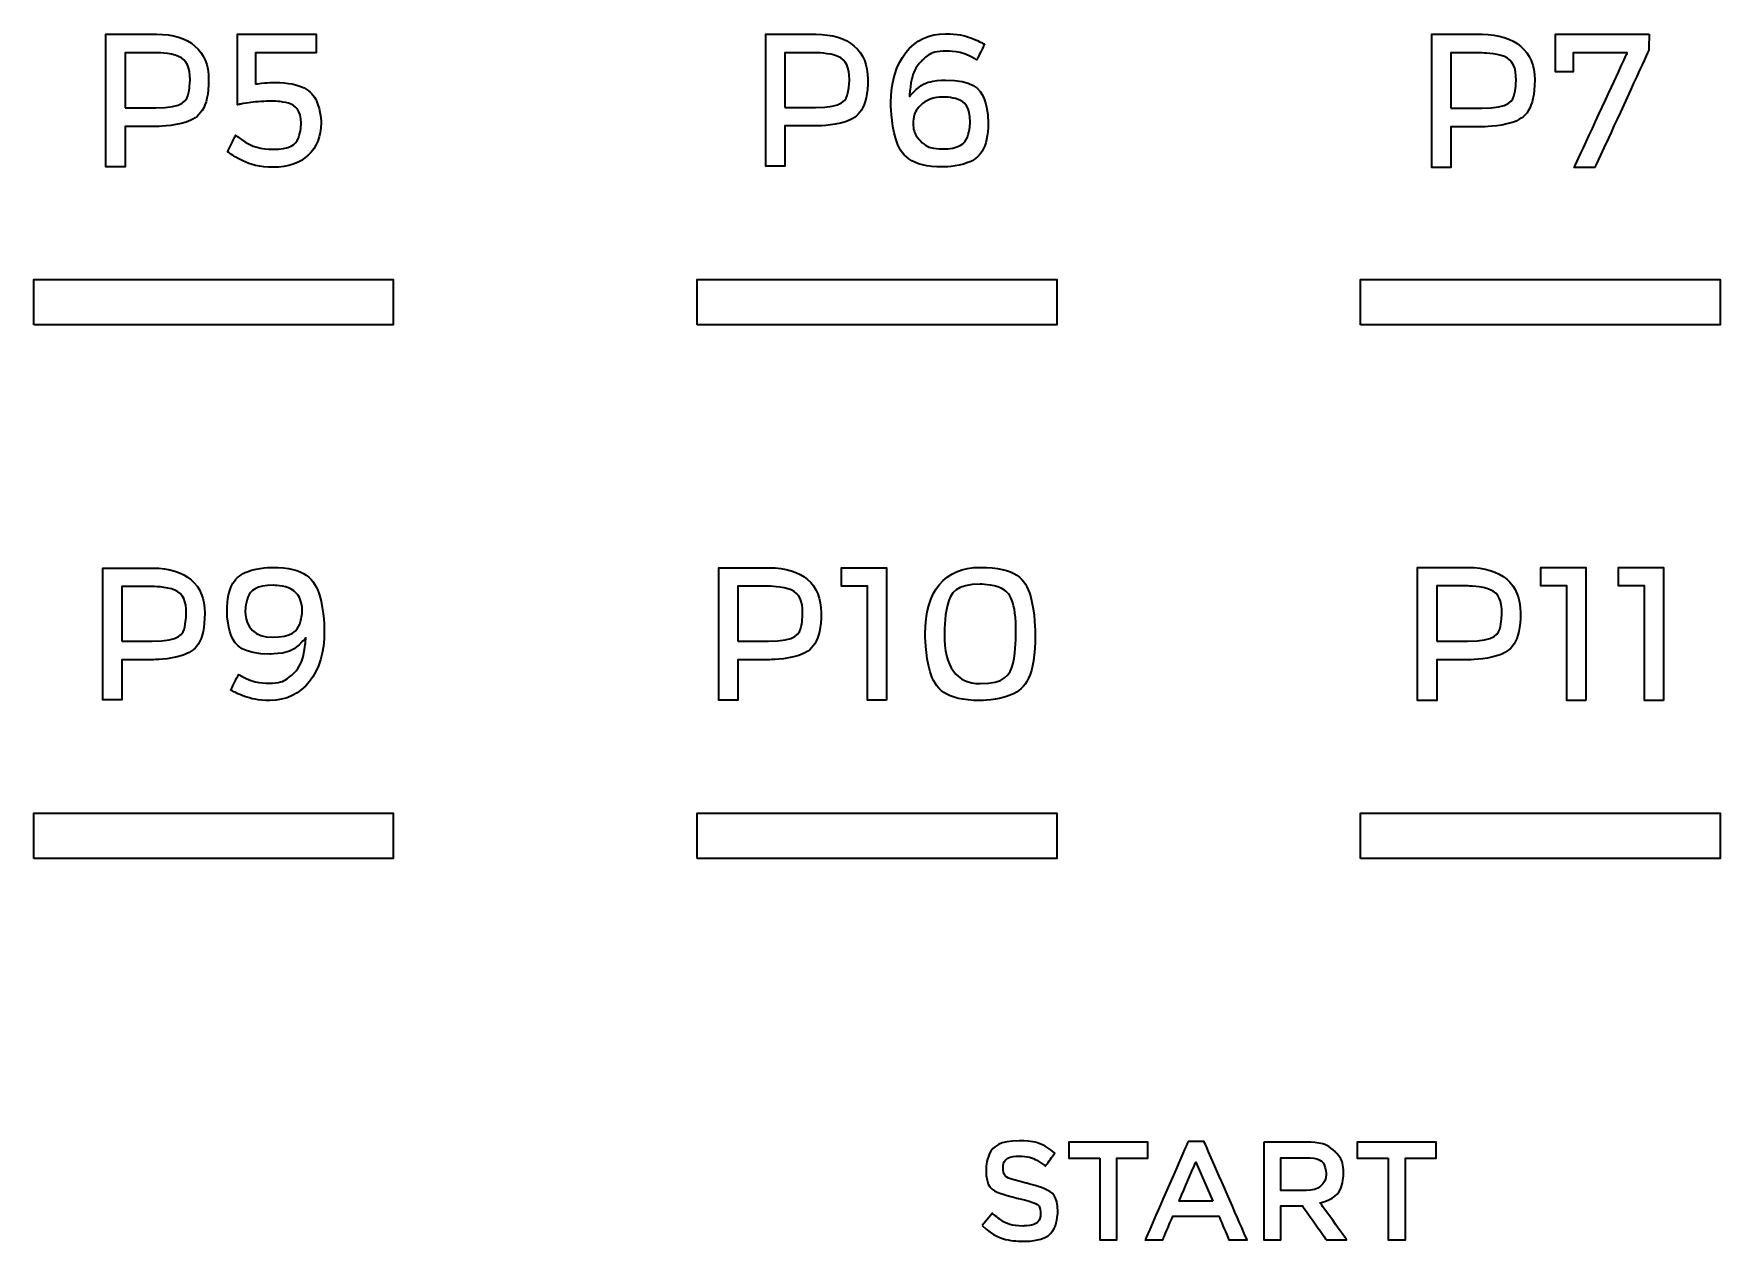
# Model space of a CAD drawing. Extents: x 6336 to 10269, y -393 to 3371.
# Drawn here: x 9076.02 to 9120.57, y 2069.08 to 2100.97 of the extents above; entities that cross this region are included whole.
import ezdxf

# ---------------------------------------------------------------- set-up
doc = ezdxf.new("R2010")
doc.units = 0
doc.header["$LTSCALE"] = 5
doc.layers.add('1', color=7, linetype='CONTINUOUS', true_color=0xffffff)

msp = doc.modelspace()

# ---------------------------------------------------------------- linework, layer by layer
at = {"layer": '1', "color": 7, "linetype": 'Continuous', "lineweight": 35}
for points, knots in [([(9080.638, 2099.766), (9080.638, 2100.527), (9080.134, 2100.963), (9079.256, 2100.963), (9079.256, 2100.963), (9079.256, 2100.963), (9077.924, 2100.963), (9077.924, 2100.963), (9077.924, 2100.963), (9077.924, 2100.963), (9077.924, 2097.456), (9077.924, 2097.456), (9077.924, 2097.456), (9077.924, 2097.456), (9078.43, 2097.456), (9078.43, 2097.456), (9078.43, 2097.456), (9078.43, 2097.456), (9078.43, 2098.526), (9078.43, 2098.526), (9078.43, 2098.526), (9078.43, 2098.526), (9079.256, 2098.526), (9079.256, 2098.526), (9079.256, 2098.526), (9080.134, 2098.526), (9080.638, 2098.978), (9080.638, 2099.766)], [0, 0, 0, 0, 0.125, 0.125, 0.125, 0.1875, 0.25, 0.25, 0.25, 0.3125, 0.375, 0.375, 0.375, 0.4375, 0.5, 0.5, 0.5, 0.5625, 0.625, 0.625, 0.625, 0.6875, 0.75, 0.75, 0.75, 0.875, 1, 1, 1, 1]), ([(9082.355, 2097.446), (9083.117, 2097.446), (9083.61, 2097.908), (9083.61, 2098.623), (9083.61, 2098.623), (9083.61, 2099.249), (9083.106, 2099.685), (9082.385, 2099.685), (9082.385, 2099.685), (9082.259, 2099.685), (9082.086, 2099.674), (9081.932, 2099.654), (9081.932, 2099.654), (9081.932, 2099.654), (9081.873, 2099.647), (9081.873, 2099.647), (9081.873, 2099.647), (9081.873, 2099.647), (9081.873, 2100.472), (9081.873, 2100.472), (9081.873, 2100.472), (9081.873, 2100.472), (9083.48, 2100.472), (9083.48, 2100.472), (9083.48, 2100.472), (9083.48, 2100.472), (9083.48, 2100.963), (9083.48, 2100.963), (9083.48, 2100.963), (9083.48, 2100.963), (9081.396, 2100.963), (9081.396, 2100.963), (9081.396, 2100.963), (9081.396, 2100.963), (9081.396, 2099.099), (9081.396, 2099.099), (9081.396, 2099.099), (9081.396, 2099.099), (9081.466, 2099.113), (9081.466, 2099.113), (9081.466, 2099.113), (9081.708, 2099.161), (9082.113, 2099.194), (9082.326, 2099.194), (9082.326, 2099.194), (9082.791, 2099.194), (9083.08, 2098.966), (9083.08, 2098.6), (9083.08, 2098.6), (9083.08, 2098.176), (9082.795, 2097.923), (9082.317, 2097.923), (9082.317, 2097.923), (9082.022, 2097.923), (9081.674, 2098.048), (9081.408, 2098.25), (9081.408, 2098.25), (9081.408, 2098.25), (9081.351, 2098.294), (9081.351, 2098.294), (9081.351, 2098.294), (9081.351, 2098.294), (9081.137, 2097.854), (9081.137, 2097.854), (9081.137, 2097.854), (9081.137, 2097.854), (9081.179, 2097.825), (9081.179, 2097.825), (9081.179, 2097.825), (9081.509, 2097.595), (9081.97, 2097.446), (9082.355, 2097.446)], [0, 0, 0, 0, 0.052632, 0.052632, 0.052632, 0.078947, 0.105263, 0.105263, 0.105263, 0.131579, 0.157895, 0.157895, 0.157895, 0.184211, 0.210526, 0.210526, 0.210526, 0.236842, 0.263158, 0.263158, 0.263158, 0.289474, 0.315789, 0.315789, 0.315789, 0.342105, 0.368421, 0.368421, 0.368421, 0.394737, 0.421053, 0.421053, 0.421053, 0.447368, 0.473684, 0.473684, 0.473684, 0.5, 0.526316, 0.526316, 0.526316, 0.552632, 0.578947, 0.578947, 0.578947, 0.605263, 0.631579, 0.631579, 0.631579, 0.657895, 0.684211, 0.684211, 0.684211, 0.710526, 0.736842, 0.736842, 0.736842, 0.763158, 0.789474, 0.789474, 0.789474, 0.815789, 0.842105, 0.842105, 0.842105, 0.868421, 0.894737, 0.894737, 0.894737, 0.947368, 1, 1, 1, 1]), ([(9098.053, 2099.77), (9098.053, 2100.526), (9097.554, 2100.96), (9096.681, 2100.96), (9096.681, 2100.96), (9096.681, 2100.96), (9095.358, 2100.96), (9095.358, 2100.96), (9095.358, 2100.96), (9095.358, 2100.96), (9095.358, 2097.476), (9095.358, 2097.476), (9095.358, 2097.476), (9095.358, 2097.476), (9095.861, 2097.476), (9095.861, 2097.476), (9095.861, 2097.476), (9095.861, 2097.476), (9095.861, 2098.539), (9095.861, 2098.539), (9095.861, 2098.539), (9095.861, 2098.539), (9096.681, 2098.539), (9096.681, 2098.539), (9096.681, 2098.539), (9097.554, 2098.539), (9098.053, 2098.988), (9098.053, 2099.77)], [0, 0, 0, 0, 0.125, 0.125, 0.125, 0.1875, 0.25, 0.25, 0.25, 0.3125, 0.375, 0.375, 0.375, 0.4375, 0.5, 0.5, 0.5, 0.5625, 0.625, 0.625, 0.625, 0.6875, 0.75, 0.75, 0.75, 0.875, 1, 1, 1, 1]), ([(9100.106, 2100.974), (9099.229, 2100.974), (9098.662, 2100.256), (9098.662, 2099.145), (9098.662, 2099.145), (9098.662, 2098.088), (9099.175, 2097.456), (9100.034, 2097.456), (9100.034, 2097.456), (9100.762, 2097.456), (9101.232, 2097.917), (9101.232, 2098.631), (9101.232, 2098.631), (9101.232, 2099.319), (9100.8, 2099.747), (9100.106, 2099.747), (9100.106, 2099.747), (9099.752, 2099.747), (9099.458, 2099.637), (9099.256, 2099.428), (9099.256, 2099.428), (9099.256, 2099.428), (9099.151, 2099.32), (9099.151, 2099.32), (9099.151, 2099.32), (9099.151, 2099.32), (9099.165, 2099.47), (9099.165, 2099.47), (9099.165, 2099.47), (9099.196, 2099.803), (9099.301, 2100.073), (9099.468, 2100.252), (9099.468, 2100.252), (9099.633, 2100.426), (9099.856, 2100.514), (9100.13, 2100.514), (9100.13, 2100.514), (9100.38, 2100.514), (9100.665, 2100.438), (9100.875, 2100.315), (9100.875, 2100.315), (9100.875, 2100.315), (9100.929, 2100.284), (9100.929, 2100.284), (9100.929, 2100.284), (9100.929, 2100.284), (9101.136, 2100.7), (9101.136, 2100.7), (9101.136, 2100.7), (9101.136, 2100.7), (9101.085, 2100.726), (9101.085, 2100.726), (9101.085, 2100.726), (9100.799, 2100.877), (9100.414, 2100.974), (9100.106, 2100.974)], [0, 0, 0, 0, 0.066667, 0.066667, 0.066667, 0.1, 0.133333, 0.133333, 0.133333, 0.166667, 0.2, 0.2, 0.2, 0.233333, 0.266667, 0.266667, 0.266667, 0.3, 0.333333, 0.333333, 0.333333, 0.366667, 0.4, 0.4, 0.4, 0.433333, 0.466667, 0.466667, 0.466667, 0.5, 0.533333, 0.533333, 0.533333, 0.566667, 0.6, 0.6, 0.6, 0.633333, 0.666667, 0.666667, 0.666667, 0.7, 0.733333, 0.733333, 0.733333, 0.766667, 0.8, 0.8, 0.8, 0.833333, 0.866667, 0.866667, 0.866667, 0.933333, 1, 1, 1, 1]), ([(9115.67, 2099.758), (9115.67, 2100.51), (9115.153, 2100.959), (9114.285, 2100.959), (9114.285, 2100.959), (9114.285, 2100.959), (9112.949, 2100.959), (9112.949, 2100.959), (9112.949, 2100.959), (9112.949, 2100.959), (9112.949, 2097.442), (9112.949, 2097.442), (9112.949, 2097.442), (9112.949, 2097.442), (9113.456, 2097.442), (9113.456, 2097.442), (9113.456, 2097.442), (9113.456, 2097.442), (9113.456, 2098.515), (9113.456, 2098.515), (9113.456, 2098.515), (9113.456, 2098.515), (9114.285, 2098.515), (9114.285, 2098.515), (9114.285, 2098.515), (9115.165, 2098.515), (9115.67, 2098.968), (9115.67, 2099.758)], [0, 0, 0, 0, 0.125, 0.125, 0.125, 0.1875, 0.25, 0.25, 0.25, 0.3125, 0.375, 0.375, 0.375, 0.4375, 0.5, 0.5, 0.5, 0.5625, 0.625, 0.625, 0.625, 0.6875, 0.75, 0.75, 0.75, 0.875, 1, 1, 1, 1]), ([(9118.694, 2100.959), (9118.694, 2100.959), (9116.217, 2100.959), (9116.217, 2100.959), (9116.217, 2100.959), (9116.217, 2100.959), (9116.217, 2099.971), (9116.217, 2099.971), (9116.217, 2099.971), (9116.217, 2099.971), (9116.685, 2099.971), (9116.685, 2099.971), (9116.685, 2099.971), (9116.685, 2099.971), (9116.685, 2100.466), (9116.685, 2100.466), (9116.685, 2100.466), (9116.685, 2100.466), (9118.115, 2100.466), (9118.115, 2100.466), (9118.115, 2100.466), (9118.115, 2100.466), (9116.717, 2097.442), (9116.717, 2097.442), (9116.717, 2097.442), (9116.717, 2097.442), (9117.261, 2097.442), (9117.261, 2097.442), (9117.261, 2097.442), (9117.261, 2097.442), (9118.685, 2100.539), (9118.685, 2100.539), (9118.685, 2100.539), (9118.685, 2100.539), (9118.694, 2100.959), (9118.694, 2100.959)], [0, 0, 0, 0, 0.1, 0.1, 0.1, 0.15, 0.2, 0.2, 0.2, 0.25, 0.3, 0.3, 0.3, 0.35, 0.4, 0.4, 0.4, 0.45, 0.5, 0.5, 0.5, 0.55, 0.6, 0.6, 0.6, 0.65, 0.7, 0.7, 0.7, 0.75, 0.8, 0.8, 0.8, 0.9, 1, 1, 1, 1]), ([(9078.43, 2099.017), (9078.43, 2099.017), (9078.43, 2100.472), (9078.43, 2100.472), (9078.43, 2100.472), (9078.43, 2100.472), (9079.242, 2100.472), (9079.242, 2100.472), (9079.242, 2100.472), (9079.989, 2100.472), (9080.146, 2100.083), (9080.146, 2099.757), (9080.146, 2099.757), (9080.146, 2099.419), (9079.989, 2099.017), (9079.242, 2099.017), (9079.242, 2099.017), (9079.242, 2099.017), (9078.43, 2099.017), (9078.43, 2099.017)], [0, 0, 0, 0, 0.166667, 0.166667, 0.166667, 0.25, 0.333333, 0.333333, 0.333333, 0.416667, 0.5, 0.5, 0.5, 0.583333, 0.666667, 0.666667, 0.666667, 0.833333, 1, 1, 1, 1]), ([(9095.861, 2099.026), (9095.861, 2099.026), (9095.861, 2100.471), (9095.861, 2100.471), (9095.861, 2100.471), (9095.861, 2100.471), (9096.667, 2100.471), (9096.667, 2100.471), (9096.667, 2100.471), (9097.409, 2100.471), (9097.565, 2100.084), (9097.565, 2099.76), (9097.565, 2099.76), (9097.565, 2099.425), (9097.409, 2099.026), (9096.667, 2099.026), (9096.667, 2099.026), (9096.667, 2099.026), (9095.861, 2099.026), (9095.861, 2099.026)], [0, 0, 0, 0, 0.166667, 0.166667, 0.166667, 0.25, 0.333333, 0.333333, 0.333333, 0.416667, 0.5, 0.5, 0.5, 0.583333, 0.666667, 0.666667, 0.666667, 0.833333, 1, 1, 1, 1]), ([(9113.456, 2099.007), (9113.456, 2099.007), (9113.456, 2100.466), (9113.456, 2100.466), (9113.456, 2100.466), (9113.456, 2100.466), (9114.27, 2100.466), (9114.27, 2100.466), (9114.27, 2100.466), (9115.02, 2100.466), (9115.178, 2100.076), (9115.178, 2099.748), (9115.178, 2099.748), (9115.178, 2099.41), (9115.02, 2099.007), (9114.27, 2099.007), (9114.27, 2099.007), (9114.27, 2099.007), (9113.456, 2099.007), (9113.456, 2099.007)], [0, 0, 0, 0, 0.166667, 0.166667, 0.166667, 0.25, 0.333333, 0.333333, 0.333333, 0.416667, 0.5, 0.5, 0.5, 0.583333, 0.666667, 0.666667, 0.666667, 0.833333, 1, 1, 1, 1]), ([(9099.44, 2099.077), (9099.584, 2099.222), (9099.796, 2099.303), (9100.038, 2099.303), (9100.038, 2099.303), (9100.48, 2099.303), (9100.754, 2099.047), (9100.754, 2098.635), (9100.754, 2098.635), (9100.754, 2098.2), (9100.469, 2097.931), (9100.01, 2097.931), (9100.01, 2097.931), (9099.775, 2097.931), (9099.578, 2098.005), (9099.441, 2098.144), (9099.441, 2098.144), (9099.32, 2098.268), (9099.249, 2098.441), (9099.251, 2098.609), (9099.251, 2098.609), (9099.249, 2098.785), (9099.316, 2098.952), (9099.44, 2099.077)], [0, 0, 0, 0, 0.142857, 0.142857, 0.142857, 0.214286, 0.285714, 0.285714, 0.285714, 0.357143, 0.428571, 0.428571, 0.428571, 0.5, 0.571429, 0.571429, 0.571429, 0.642857, 0.714286, 0.714286, 0.714286, 0.857143, 1, 1, 1, 1]), ([(9076.017, 2093.284), (9076.017, 2093.284), (9085.517, 2093.284), (9085.517, 2093.284), (9085.517, 2093.284), (9085.517, 2093.284), (9085.517, 2094.484), (9085.517, 2094.484), (9085.517, 2094.484), (9085.517, 2094.484), (9076.017, 2094.484), (9076.017, 2094.484), (9076.017, 2094.484), (9076.017, 2094.484), (9076.017, 2093.284), (9076.017, 2093.284)], [0, 0, 0, 0, 0.2, 0.2, 0.2, 0.3, 0.4, 0.4, 0.4, 0.5, 0.6, 0.6, 0.6, 0.8, 1, 1, 1, 1]), ([(9076.017, 2093.284), (9076.017, 2093.284), (9085.517, 2093.284), (9085.517, 2093.284), (9085.517, 2093.284), (9085.517, 2093.284), (9085.517, 2094.484), (9085.517, 2094.484), (9085.517, 2094.484), (9085.517, 2094.484), (9076.017, 2094.484), (9076.017, 2094.484), (9076.017, 2094.484), (9076.017, 2094.484), (9076.017, 2093.284), (9076.017, 2093.284)], [0, 0, 0, 0, 0.2, 0.2, 0.2, 0.3, 0.4, 0.4, 0.4, 0.5, 0.6, 0.6, 0.6, 0.8, 1, 1, 1, 1]), ([(9093.545, 2093.284), (9093.545, 2093.284), (9103.045, 2093.284), (9103.045, 2093.284), (9103.045, 2093.284), (9103.045, 2093.284), (9103.045, 2094.484), (9103.045, 2094.484), (9103.045, 2094.484), (9103.045, 2094.484), (9093.545, 2094.484), (9093.545, 2094.484), (9093.545, 2094.484), (9093.545, 2094.484), (9093.545, 2093.284), (9093.545, 2093.284)], [0, 0, 0, 0, 0.2, 0.2, 0.2, 0.3, 0.4, 0.4, 0.4, 0.5, 0.6, 0.6, 0.6, 0.8, 1, 1, 1, 1]), ([(9093.545, 2093.284), (9093.545, 2093.284), (9103.045, 2093.284), (9103.045, 2093.284), (9103.045, 2093.284), (9103.045, 2093.284), (9103.045, 2094.484), (9103.045, 2094.484), (9103.045, 2094.484), (9103.045, 2094.484), (9093.545, 2094.484), (9093.545, 2094.484), (9093.545, 2094.484), (9093.545, 2094.484), (9093.545, 2093.284), (9093.545, 2093.284)], [0, 0, 0, 0, 0.2, 0.2, 0.2, 0.3, 0.4, 0.4, 0.4, 0.5, 0.6, 0.6, 0.6, 0.8, 1, 1, 1, 1]), ([(9111.072, 2093.284), (9111.072, 2093.284), (9120.573, 2093.284), (9120.573, 2093.284), (9120.573, 2093.284), (9120.573, 2093.284), (9120.573, 2094.484), (9120.573, 2094.484), (9120.573, 2094.484), (9120.573, 2094.484), (9111.072, 2094.484), (9111.072, 2094.484), (9111.072, 2094.484), (9111.072, 2094.484), (9111.072, 2093.284), (9111.072, 2093.284)], [0, 0, 0, 0, 0.2, 0.2, 0.2, 0.3, 0.4, 0.4, 0.4, 0.5, 0.6, 0.6, 0.6, 0.8, 1, 1, 1, 1]), ([(9111.072, 2093.284), (9111.072, 2093.284), (9120.573, 2093.284), (9120.573, 2093.284), (9120.573, 2093.284), (9120.573, 2093.284), (9120.573, 2094.484), (9120.573, 2094.484), (9120.573, 2094.484), (9120.573, 2094.484), (9111.072, 2094.484), (9111.072, 2094.484), (9111.072, 2094.484), (9111.072, 2094.484), (9111.072, 2093.284), (9111.072, 2093.284)], [0, 0, 0, 0, 0.2, 0.2, 0.2, 0.3, 0.4, 0.4, 0.4, 0.5, 0.6, 0.6, 0.6, 0.8, 1, 1, 1, 1]), ([(9080.535, 2085.673), (9080.535, 2086.429), (9080.035, 2086.862), (9079.163, 2086.862), (9079.163, 2086.862), (9079.163, 2086.862), (9077.84, 2086.862), (9077.84, 2086.862), (9077.84, 2086.862), (9077.84, 2086.862), (9077.84, 2083.378), (9077.84, 2083.378), (9077.84, 2083.378), (9077.84, 2083.378), (9078.343, 2083.378), (9078.343, 2083.378), (9078.343, 2083.378), (9078.343, 2083.378), (9078.343, 2084.441), (9078.343, 2084.441), (9078.343, 2084.441), (9078.343, 2084.441), (9079.163, 2084.441), (9079.163, 2084.441), (9079.163, 2084.441), (9080.035, 2084.441), (9080.535, 2084.89), (9080.535, 2085.673)], [0, 0, 0, 0, 0.125, 0.125, 0.125, 0.1875, 0.25, 0.25, 0.25, 0.3125, 0.375, 0.375, 0.375, 0.4375, 0.5, 0.5, 0.5, 0.5625, 0.625, 0.625, 0.625, 0.6875, 0.75, 0.75, 0.75, 0.875, 1, 1, 1, 1]), ([(9082.251, 2083.364), (9083.128, 2083.364), (9083.694, 2084.083), (9083.694, 2085.197), (9083.694, 2085.197), (9083.694, 2086.252), (9083.182, 2086.881), (9082.323, 2086.881), (9082.323, 2086.881), (9081.596, 2086.881), (9081.125, 2086.42), (9081.125, 2085.707), (9081.125, 2085.707), (9081.125, 2085.018), (9081.557, 2084.59), (9082.251, 2084.59), (9082.251, 2084.59), (9082.605, 2084.59), (9082.899, 2084.701), (9083.102, 2084.91), (9083.102, 2084.91), (9083.102, 2084.91), (9083.207, 2085.017), (9083.207, 2085.017), (9083.207, 2085.017), (9083.207, 2085.017), (9083.193, 2084.868), (9083.193, 2084.868), (9083.193, 2084.868), (9083.161, 2084.534), (9083.056, 2084.264), (9082.888, 2084.086), (9082.888, 2084.086), (9082.723, 2083.912), (9082.501, 2083.823), (9082.227, 2083.823), (9082.227, 2083.823), (9081.976, 2083.823), (9081.692, 2083.899), (9081.483, 2084.021), (9081.483, 2084.021), (9081.483, 2084.021), (9081.429, 2084.054), (9081.429, 2084.054), (9081.429, 2084.054), (9081.429, 2084.054), (9081.221, 2083.637), (9081.221, 2083.637), (9081.221, 2083.637), (9081.221, 2083.637), (9081.272, 2083.61), (9081.272, 2083.61), (9081.272, 2083.61), (9081.557, 2083.461), (9081.942, 2083.364), (9082.251, 2083.364)], [0, 0, 0, 0, 0.066667, 0.066667, 0.066667, 0.1, 0.133333, 0.133333, 0.133333, 0.166667, 0.2, 0.2, 0.2, 0.233333, 0.266667, 0.266667, 0.266667, 0.3, 0.333333, 0.333333, 0.333333, 0.366667, 0.4, 0.4, 0.4, 0.433333, 0.466667, 0.466667, 0.466667, 0.5, 0.533333, 0.533333, 0.533333, 0.566667, 0.6, 0.6, 0.6, 0.633333, 0.666667, 0.666667, 0.666667, 0.7, 0.733333, 0.733333, 0.733333, 0.766667, 0.8, 0.8, 0.8, 0.833333, 0.866667, 0.866667, 0.866667, 0.933333, 1, 1, 1, 1]), ([(9096.821, 2085.678), (9096.821, 2086.437), (9096.319, 2086.872), (9095.443, 2086.872), (9095.443, 2086.872), (9095.443, 2086.872), (9094.115, 2086.872), (9094.115, 2086.872), (9094.115, 2086.872), (9094.115, 2086.872), (9094.115, 2083.374), (9094.115, 2083.374), (9094.115, 2083.374), (9094.115, 2083.374), (9094.619, 2083.374), (9094.619, 2083.374), (9094.619, 2083.374), (9094.619, 2083.374), (9094.619, 2084.441), (9094.619, 2084.441), (9094.619, 2084.441), (9094.619, 2084.441), (9095.443, 2084.441), (9095.443, 2084.441), (9095.443, 2084.441), (9096.319, 2084.441), (9096.821, 2084.892), (9096.821, 2085.678)], [0, 0, 0, 0, 0.125, 0.125, 0.125, 0.1875, 0.25, 0.25, 0.25, 0.3125, 0.375, 0.375, 0.375, 0.4375, 0.5, 0.5, 0.5, 0.5625, 0.625, 0.625, 0.625, 0.6875, 0.75, 0.75, 0.75, 0.875, 1, 1, 1, 1]), ([(9098.543, 2083.374), (9098.543, 2083.374), (9098.543, 2086.871), (9098.543, 2086.871), (9098.543, 2086.871), (9098.543, 2086.871), (9097.359, 2086.871), (9097.359, 2086.871), (9097.359, 2086.871), (9097.359, 2086.871), (9097.359, 2086.387), (9097.359, 2086.387), (9097.359, 2086.387), (9097.359, 2086.387), (9098.044, 2086.387), (9098.044, 2086.387), (9098.044, 2086.387), (9098.044, 2086.387), (9098.044, 2083.374), (9098.044, 2083.374), (9098.044, 2083.374), (9098.044, 2083.374), (9098.543, 2083.374), (9098.543, 2083.374)], [0, 0, 0, 0, 0.142857, 0.142857, 0.142857, 0.214286, 0.285714, 0.285714, 0.285714, 0.357143, 0.428571, 0.428571, 0.428571, 0.5, 0.571429, 0.571429, 0.571429, 0.642857, 0.714286, 0.714286, 0.714286, 0.857143, 1, 1, 1, 1]), ([(9101.02, 2086.881), (9100.083, 2086.881), (9099.566, 2086.257), (9099.566, 2085.123), (9099.566, 2085.123), (9099.566, 2084.005), (9100.096, 2083.364), (9101.02, 2083.364), (9101.02, 2083.364), (9101.958, 2083.364), (9102.475, 2083.988), (9102.475, 2085.123), (9102.475, 2085.123), (9102.475, 2086.257), (9101.958, 2086.881), (9101.02, 2086.881)], [0, 0, 0, 0, 0.2, 0.2, 0.2, 0.3, 0.4, 0.4, 0.4, 0.5, 0.6, 0.6, 0.6, 0.8, 1, 1, 1, 1]), ([(9115.295, 2085.681), (9115.295, 2086.444), (9114.79, 2086.881), (9113.91, 2086.881), (9113.91, 2086.881), (9113.91, 2086.881), (9112.574, 2086.881), (9112.574, 2086.881), (9112.574, 2086.881), (9112.574, 2086.881), (9112.574, 2083.364), (9112.574, 2083.364), (9112.574, 2083.364), (9112.574, 2083.364), (9113.081, 2083.364), (9113.081, 2083.364), (9113.081, 2083.364), (9113.081, 2083.364), (9113.081, 2084.438), (9113.081, 2084.438), (9113.081, 2084.438), (9113.081, 2084.438), (9113.91, 2084.438), (9113.91, 2084.438), (9113.91, 2084.438), (9114.79, 2084.438), (9115.295, 2084.89), (9115.295, 2085.681)], [0, 0, 0, 0, 0.125, 0.125, 0.125, 0.1875, 0.25, 0.25, 0.25, 0.3125, 0.375, 0.375, 0.375, 0.4375, 0.5, 0.5, 0.5, 0.5625, 0.625, 0.625, 0.625, 0.6875, 0.75, 0.75, 0.75, 0.875, 1, 1, 1, 1]), ([(9117.025, 2083.365), (9117.025, 2083.365), (9117.025, 2086.881), (9117.025, 2086.881), (9117.025, 2086.881), (9117.025, 2086.881), (9115.834, 2086.881), (9115.834, 2086.881), (9115.834, 2086.881), (9115.834, 2086.881), (9115.834, 2086.393), (9115.834, 2086.393), (9115.834, 2086.393), (9115.834, 2086.393), (9116.523, 2086.393), (9116.523, 2086.393), (9116.523, 2086.393), (9116.523, 2086.393), (9116.523, 2083.365), (9116.523, 2083.365), (9116.523, 2083.365), (9116.523, 2083.365), (9117.025, 2083.365), (9117.025, 2083.365)], [0, 0, 0, 0, 0.142857, 0.142857, 0.142857, 0.214286, 0.285714, 0.285714, 0.285714, 0.357143, 0.428571, 0.428571, 0.428571, 0.5, 0.571429, 0.571429, 0.571429, 0.642857, 0.714286, 0.714286, 0.714286, 0.857143, 1, 1, 1, 1]), ([(9119.071, 2083.365), (9119.071, 2083.365), (9119.071, 2086.881), (9119.071, 2086.881), (9119.071, 2086.881), (9119.071, 2086.881), (9117.88, 2086.881), (9117.88, 2086.881), (9117.88, 2086.881), (9117.88, 2086.881), (9117.88, 2086.393), (9117.88, 2086.393), (9117.88, 2086.393), (9117.88, 2086.393), (9118.569, 2086.393), (9118.569, 2086.393), (9118.569, 2086.393), (9118.569, 2086.393), (9118.569, 2083.365), (9118.569, 2083.365), (9118.569, 2083.365), (9118.569, 2083.365), (9119.071, 2083.365), (9119.071, 2083.365)], [0, 0, 0, 0, 0.142857, 0.142857, 0.142857, 0.214286, 0.285714, 0.285714, 0.285714, 0.357143, 0.428571, 0.428571, 0.428571, 0.5, 0.571429, 0.571429, 0.571429, 0.642857, 0.714286, 0.714286, 0.714286, 0.857143, 1, 1, 1, 1]), ([(9078.343, 2084.929), (9078.343, 2084.929), (9078.343, 2086.374), (9078.343, 2086.374), (9078.343, 2086.374), (9078.343, 2086.374), (9079.149, 2086.374), (9079.149, 2086.374), (9079.149, 2086.374), (9079.891, 2086.374), (9080.047, 2085.987), (9080.047, 2085.663), (9080.047, 2085.663), (9080.047, 2085.328), (9079.891, 2084.929), (9079.149, 2084.929), (9079.149, 2084.929), (9079.149, 2084.929), (9078.343, 2084.929), (9078.343, 2084.929)], [0, 0, 0, 0, 0.166667, 0.166667, 0.166667, 0.25, 0.333333, 0.333333, 0.333333, 0.416667, 0.5, 0.5, 0.5, 0.583333, 0.666667, 0.666667, 0.666667, 0.833333, 1, 1, 1, 1]), ([(9082.318, 2085.035), (9081.877, 2085.035), (9081.604, 2085.29), (9081.604, 2085.702), (9081.604, 2085.702), (9081.604, 2086.137), (9081.888, 2086.407), (9082.347, 2086.407), (9082.347, 2086.407), (9082.908, 2086.407), (9083.111, 2086.002), (9083.111, 2085.73), (9083.111, 2085.73), (9083.111, 2085.385), (9082.839, 2085.035), (9082.318, 2085.035)], [0, 0, 0, 0, 0.2, 0.2, 0.2, 0.3, 0.4, 0.4, 0.4, 0.5, 0.6, 0.6, 0.6, 0.8, 1, 1, 1, 1]), ([(9094.619, 2084.931), (9094.619, 2084.931), (9094.619, 2086.382), (9094.619, 2086.382), (9094.619, 2086.382), (9094.619, 2086.382), (9095.429, 2086.382), (9095.429, 2086.382), (9095.429, 2086.382), (9096.174, 2086.382), (9096.331, 2085.994), (9096.331, 2085.668), (9096.331, 2085.668), (9096.331, 2085.332), (9096.174, 2084.931), (9095.429, 2084.931), (9095.429, 2084.931), (9095.429, 2084.931), (9094.619, 2084.931), (9094.619, 2084.931)], [0, 0, 0, 0, 0.166667, 0.166667, 0.166667, 0.25, 0.333333, 0.333333, 0.333333, 0.416667, 0.5, 0.5, 0.5, 0.583333, 0.666667, 0.666667, 0.666667, 0.833333, 1, 1, 1, 1]), ([(9101.02, 2083.811), (9100.393, 2083.811), (9100.075, 2084.252), (9100.075, 2085.123), (9100.075, 2085.123), (9100.075, 2085.993), (9100.393, 2086.435), (9101.02, 2086.435), (9101.02, 2086.435), (9101.657, 2086.435), (9101.966, 2086.006), (9101.966, 2085.123), (9101.966, 2085.123), (9101.966, 2084.24), (9101.657, 2083.811), (9101.02, 2083.811)], [0, 0, 0, 0, 0.2, 0.2, 0.2, 0.3, 0.4, 0.4, 0.4, 0.5, 0.6, 0.6, 0.6, 0.8, 1, 1, 1, 1]), ([(9113.081, 2084.929), (9113.081, 2084.929), (9113.081, 2086.389), (9113.081, 2086.389), (9113.081, 2086.389), (9113.081, 2086.389), (9113.896, 2086.389), (9113.896, 2086.389), (9113.896, 2086.389), (9114.645, 2086.389), (9114.802, 2085.998), (9114.802, 2085.671), (9114.802, 2085.671), (9114.802, 2085.333), (9114.645, 2084.929), (9113.896, 2084.929), (9113.896, 2084.929), (9113.896, 2084.929), (9113.081, 2084.929), (9113.081, 2084.929)], [0, 0, 0, 0, 0.166667, 0.166667, 0.166667, 0.25, 0.333333, 0.333333, 0.333333, 0.416667, 0.5, 0.5, 0.5, 0.583333, 0.666667, 0.666667, 0.666667, 0.833333, 1, 1, 1, 1]), ([(9076.017, 2079.191), (9076.017, 2079.191), (9085.517, 2079.191), (9085.517, 2079.191), (9085.517, 2079.191), (9085.517, 2079.191), (9085.517, 2080.392), (9085.517, 2080.392), (9085.517, 2080.392), (9085.517, 2080.392), (9076.017, 2080.392), (9076.017, 2080.392), (9076.017, 2080.392), (9076.017, 2080.392), (9076.017, 2079.191), (9076.017, 2079.191)], [0, 0, 0, 0, 0.2, 0.2, 0.2, 0.3, 0.4, 0.4, 0.4, 0.5, 0.6, 0.6, 0.6, 0.8, 1, 1, 1, 1]), ([(9076.017, 2079.191), (9076.017, 2079.191), (9085.517, 2079.191), (9085.517, 2079.191), (9085.517, 2079.191), (9085.517, 2079.191), (9085.517, 2080.392), (9085.517, 2080.392), (9085.517, 2080.392), (9085.517, 2080.392), (9076.017, 2080.392), (9076.017, 2080.392), (9076.017, 2080.392), (9076.017, 2080.392), (9076.017, 2079.191), (9076.017, 2079.191)], [0, 0, 0, 0, 0.2, 0.2, 0.2, 0.3, 0.4, 0.4, 0.4, 0.5, 0.6, 0.6, 0.6, 0.8, 1, 1, 1, 1]), ([(9093.545, 2079.191), (9093.545, 2079.191), (9103.045, 2079.191), (9103.045, 2079.191), (9103.045, 2079.191), (9103.045, 2079.191), (9103.045, 2080.392), (9103.045, 2080.392), (9103.045, 2080.392), (9103.045, 2080.392), (9093.545, 2080.392), (9093.545, 2080.392), (9093.545, 2080.392), (9093.545, 2080.392), (9093.545, 2079.191), (9093.545, 2079.191)], [0, 0, 0, 0, 0.2, 0.2, 0.2, 0.3, 0.4, 0.4, 0.4, 0.5, 0.6, 0.6, 0.6, 0.8, 1, 1, 1, 1]), ([(9093.545, 2079.191), (9093.545, 2079.191), (9103.045, 2079.191), (9103.045, 2079.191), (9103.045, 2079.191), (9103.045, 2079.191), (9103.045, 2080.392), (9103.045, 2080.392), (9103.045, 2080.392), (9103.045, 2080.392), (9093.545, 2080.392), (9093.545, 2080.392), (9093.545, 2080.392), (9093.545, 2080.392), (9093.545, 2079.191), (9093.545, 2079.191)], [0, 0, 0, 0, 0.2, 0.2, 0.2, 0.3, 0.4, 0.4, 0.4, 0.5, 0.6, 0.6, 0.6, 0.8, 1, 1, 1, 1]), ([(9111.072, 2079.191), (9111.072, 2079.191), (9120.573, 2079.191), (9120.573, 2079.191), (9120.573, 2079.191), (9120.573, 2079.191), (9120.573, 2080.392), (9120.573, 2080.392), (9120.573, 2080.392), (9120.573, 2080.392), (9111.072, 2080.392), (9111.072, 2080.392), (9111.072, 2080.392), (9111.072, 2080.392), (9111.072, 2079.191), (9111.072, 2079.191)], [0, 0, 0, 0, 0.2, 0.2, 0.2, 0.3, 0.4, 0.4, 0.4, 0.5, 0.6, 0.6, 0.6, 0.8, 1, 1, 1, 1]), ([(9111.072, 2079.191), (9111.072, 2079.191), (9120.573, 2079.191), (9120.573, 2079.191), (9120.573, 2079.191), (9120.573, 2079.191), (9120.573, 2080.392), (9120.573, 2080.392), (9120.573, 2080.392), (9120.573, 2080.392), (9111.072, 2080.392), (9111.072, 2080.392), (9111.072, 2080.392), (9111.072, 2080.392), (9111.072, 2079.191), (9111.072, 2079.191)], [0, 0, 0, 0, 0.2, 0.2, 0.2, 0.3, 0.4, 0.4, 0.4, 0.5, 0.6, 0.6, 0.6, 0.8, 1, 1, 1, 1]), ([(9101.071, 2069.496), (9101.071, 2069.496), (9101.343, 2069.82), (9101.343, 2069.82), (9101.343, 2069.82), (9101.59, 2069.606), (9101.837, 2069.485), (9102.157, 2069.485), (9102.157, 2069.485), (9102.438, 2069.485), (9102.615, 2069.613), (9102.615, 2069.809), (9102.615, 2069.809), (9102.615, 2069.809), (9102.615, 2069.817), (9102.615, 2069.817), (9102.615, 2069.817), (9102.615, 2070.002), (9102.512, 2070.1), (9102.032, 2070.211), (9102.032, 2070.211), (9101.485, 2070.344), (9101.175, 2070.506), (9101.175, 2070.981), (9101.175, 2070.981), (9101.175, 2070.981), (9101.175, 2070.988), (9101.175, 2070.988), (9101.175, 2070.988), (9101.175, 2071.43), (9101.542, 2071.737), (9102.055, 2071.737), (9102.055, 2071.737), (9102.432, 2071.737), (9102.729, 2071.623), (9102.991, 2071.413), (9102.991, 2071.413), (9102.991, 2071.413), (9102.747, 2071.07), (9102.747, 2071.07), (9102.747, 2071.07), (9102.516, 2071.242), (9102.283, 2071.333), (9102.047, 2071.333), (9102.047, 2071.333), (9101.783, 2071.333), (9101.626, 2071.198), (9101.626, 2071.029), (9101.626, 2071.029), (9101.626, 2071.029), (9101.626, 2071.02), (9101.626, 2071.02), (9101.626, 2071.02), (9101.626, 2070.824), (9101.745, 2070.735), (9102.238, 2070.617), (9102.238, 2070.617), (9102.784, 2070.484), (9103.07, 2070.287), (9103.07, 2069.86), (9103.07, 2069.86), (9103.07, 2069.86), (9103.07, 2069.854), (9103.07, 2069.854), (9103.07, 2069.854), (9103.07, 2069.371), (9102.689, 2069.082), (9102.146, 2069.082), (9102.146, 2069.082), (9101.752, 2069.082), (9101.379, 2069.219), (9101.071, 2069.496)], [0, 0, 0, 0, 0.052632, 0.052632, 0.052632, 0.078947, 0.105263, 0.105263, 0.105263, 0.131579, 0.157895, 0.157895, 0.157895, 0.184211, 0.210526, 0.210526, 0.210526, 0.236842, 0.263158, 0.263158, 0.263158, 0.289474, 0.315789, 0.315789, 0.315789, 0.342105, 0.368421, 0.368421, 0.368421, 0.394737, 0.421053, 0.421053, 0.421053, 0.447368, 0.473684, 0.473684, 0.473684, 0.5, 0.526316, 0.526316, 0.526316, 0.552632, 0.578947, 0.578947, 0.578947, 0.605263, 0.631579, 0.631579, 0.631579, 0.657895, 0.684211, 0.684211, 0.684211, 0.710526, 0.736842, 0.736842, 0.736842, 0.763158, 0.789474, 0.789474, 0.789474, 0.815789, 0.842105, 0.842105, 0.842105, 0.868421, 0.894737, 0.894737, 0.894737, 0.947368, 1, 1, 1, 1]), ([(9104.179, 2071.28), (9104.179, 2071.28), (9103.361, 2071.28), (9103.361, 2071.28), (9103.361, 2071.28), (9103.361, 2071.28), (9103.361, 2071.698), (9103.361, 2071.698), (9103.361, 2071.698), (9103.361, 2071.698), (9105.453, 2071.698), (9105.453, 2071.698), (9105.453, 2071.698), (9105.453, 2071.698), (9105.453, 2071.28), (9105.453, 2071.28), (9105.453, 2071.28), (9105.453, 2071.28), (9104.635, 2071.28), (9104.635, 2071.28), (9104.635, 2071.28), (9104.635, 2071.28), (9104.635, 2069.12), (9104.635, 2069.12), (9104.635, 2069.12), (9104.635, 2069.12), (9104.179, 2069.12), (9104.179, 2069.12), (9104.179, 2069.12), (9104.179, 2069.12), (9104.179, 2071.28), (9104.179, 2071.28)], [0, 0, 0, 0, 0.111111, 0.111111, 0.111111, 0.166667, 0.222222, 0.222222, 0.222222, 0.277778, 0.333333, 0.333333, 0.333333, 0.388889, 0.444444, 0.444444, 0.444444, 0.5, 0.555556, 0.555556, 0.555556, 0.611111, 0.666667, 0.666667, 0.666667, 0.722222, 0.777778, 0.777778, 0.777778, 0.888889, 1, 1, 1, 1]), ([(9106.516, 2071.718), (9106.516, 2071.718), (9106.935, 2071.718), (9106.935, 2071.718), (9106.935, 2071.718), (9106.935, 2071.718), (9108.07, 2069.121), (9108.07, 2069.121), (9108.07, 2069.121), (9108.07, 2069.121), (9107.591, 2069.121), (9107.591, 2069.121), (9107.591, 2069.121), (9107.591, 2069.121), (9107.328, 2069.742), (9107.328, 2069.742), (9107.328, 2069.742), (9107.328, 2069.742), (9106.11, 2069.742), (9106.11, 2069.742), (9106.11, 2069.742), (9106.11, 2069.742), (9105.845, 2069.121), (9105.845, 2069.121), (9105.845, 2069.121), (9105.845, 2069.121), (9105.38, 2069.121), (9105.38, 2069.121), (9105.38, 2069.121), (9105.38, 2069.121), (9106.516, 2071.718), (9106.516, 2071.718)], [0, 0, 0, 0, 0.111111, 0.111111, 0.111111, 0.166667, 0.222222, 0.222222, 0.222222, 0.277778, 0.333333, 0.333333, 0.333333, 0.388889, 0.444444, 0.444444, 0.444444, 0.5, 0.555556, 0.555556, 0.555556, 0.611111, 0.666667, 0.666667, 0.666667, 0.722222, 0.777778, 0.777778, 0.777778, 0.888889, 1, 1, 1, 1]), ([(9108.511, 2071.7), (9108.511, 2071.7), (9109.661, 2071.7), (9109.661, 2071.7), (9109.661, 2071.7), (9109.984, 2071.7), (9110.24, 2071.604), (9110.404, 2071.442), (9110.404, 2071.442), (9110.542, 2071.301), (9110.62, 2071.11), (9110.62, 2070.887), (9110.62, 2070.887), (9110.62, 2070.887), (9110.62, 2070.879), (9110.62, 2070.879), (9110.62, 2070.879), (9110.62, 2070.456), (9110.365, 2070.201), (9110.003, 2070.096), (9110.003, 2070.096), (9110.003, 2070.096), (9110.701, 2069.121), (9110.701, 2069.121), (9110.701, 2069.121), (9110.701, 2069.121), (9110.166, 2069.121), (9110.166, 2069.121), (9110.166, 2069.121), (9110.166, 2069.121), (9109.532, 2070.018), (9109.532, 2070.018), (9109.532, 2070.018), (9109.532, 2070.018), (9108.964, 2070.018), (9108.964, 2070.018), (9108.964, 2070.018), (9108.964, 2070.018), (9108.964, 2069.121), (9108.964, 2069.121), (9108.964, 2069.121), (9108.964, 2069.121), (9108.511, 2069.121), (9108.511, 2069.121), (9108.511, 2069.121), (9108.511, 2069.121), (9108.511, 2071.7), (9108.511, 2071.7)], [0, 0, 0, 0, 0.076923, 0.076923, 0.076923, 0.115385, 0.153846, 0.153846, 0.153846, 0.192308, 0.230769, 0.230769, 0.230769, 0.269231, 0.307692, 0.307692, 0.307692, 0.346154, 0.384615, 0.384615, 0.384615, 0.423077, 0.461538, 0.461538, 0.461538, 0.5, 0.538462, 0.538462, 0.538462, 0.576923, 0.615385, 0.615385, 0.615385, 0.653846, 0.692308, 0.692308, 0.692308, 0.730769, 0.769231, 0.769231, 0.769231, 0.807692, 0.846154, 0.846154, 0.846154, 0.923077, 1, 1, 1, 1]), ([(9111.796, 2071.28), (9111.796, 2071.28), (9110.98, 2071.28), (9110.98, 2071.28), (9110.98, 2071.28), (9110.98, 2071.28), (9110.98, 2071.698), (9110.98, 2071.698), (9110.98, 2071.698), (9110.98, 2071.698), (9113.071, 2071.698), (9113.071, 2071.698), (9113.071, 2071.698), (9113.071, 2071.698), (9113.071, 2071.28), (9113.071, 2071.28), (9113.071, 2071.28), (9113.071, 2071.28), (9112.253, 2071.28), (9112.253, 2071.28), (9112.253, 2071.28), (9112.253, 2071.28), (9112.253, 2069.12), (9112.253, 2069.12), (9112.253, 2069.12), (9112.253, 2069.12), (9111.796, 2069.12), (9111.796, 2069.12), (9111.796, 2069.12), (9111.796, 2069.12), (9111.796, 2071.28), (9111.796, 2071.28)], [0, 0, 0, 0, 0.111111, 0.111111, 0.111111, 0.166667, 0.222222, 0.222222, 0.222222, 0.277778, 0.333333, 0.333333, 0.333333, 0.388889, 0.444444, 0.444444, 0.444444, 0.5, 0.555556, 0.555556, 0.555556, 0.611111, 0.666667, 0.666667, 0.666667, 0.722222, 0.777778, 0.777778, 0.777778, 0.888889, 1, 1, 1, 1]), ([(9107.164, 2070.144), (9107.164, 2070.144), (9106.718, 2071.175), (9106.718, 2071.175), (9106.718, 2071.175), (9106.718, 2071.175), (9106.276, 2070.144), (9106.276, 2070.144), (9106.276, 2070.144), (9106.276, 2070.144), (9107.164, 2070.144), (9107.164, 2070.144)], [0, 0, 0, 0, 0.25, 0.25, 0.25, 0.375, 0.5, 0.5, 0.5, 0.75, 1, 1, 1, 1]), ([(9109.629, 2070.421), (9109.953, 2070.421), (9110.159, 2070.591), (9110.159, 2070.852), (9110.159, 2070.852), (9110.159, 2070.852), (9110.159, 2070.858), (9110.159, 2070.858), (9110.159, 2070.858), (9110.159, 2071.136), (9109.959, 2071.287), (9109.623, 2071.287), (9109.623, 2071.287), (9109.623, 2071.287), (9108.964, 2071.287), (9108.964, 2071.287), (9108.964, 2071.287), (9108.964, 2071.287), (9108.964, 2070.421), (9108.964, 2070.421), (9108.964, 2070.421), (9108.964, 2070.421), (9109.629, 2070.421), (9109.629, 2070.421)], [0, 0, 0, 0, 0.142857, 0.142857, 0.142857, 0.214286, 0.285714, 0.285714, 0.285714, 0.357143, 0.428571, 0.428571, 0.428571, 0.5, 0.571429, 0.571429, 0.571429, 0.642857, 0.714286, 0.714286, 0.714286, 0.857143, 1, 1, 1, 1])]:
    msp.add_open_spline(points, degree=3, knots=knots, dxfattribs=at)

doc.saveas('drawing.dxf')
